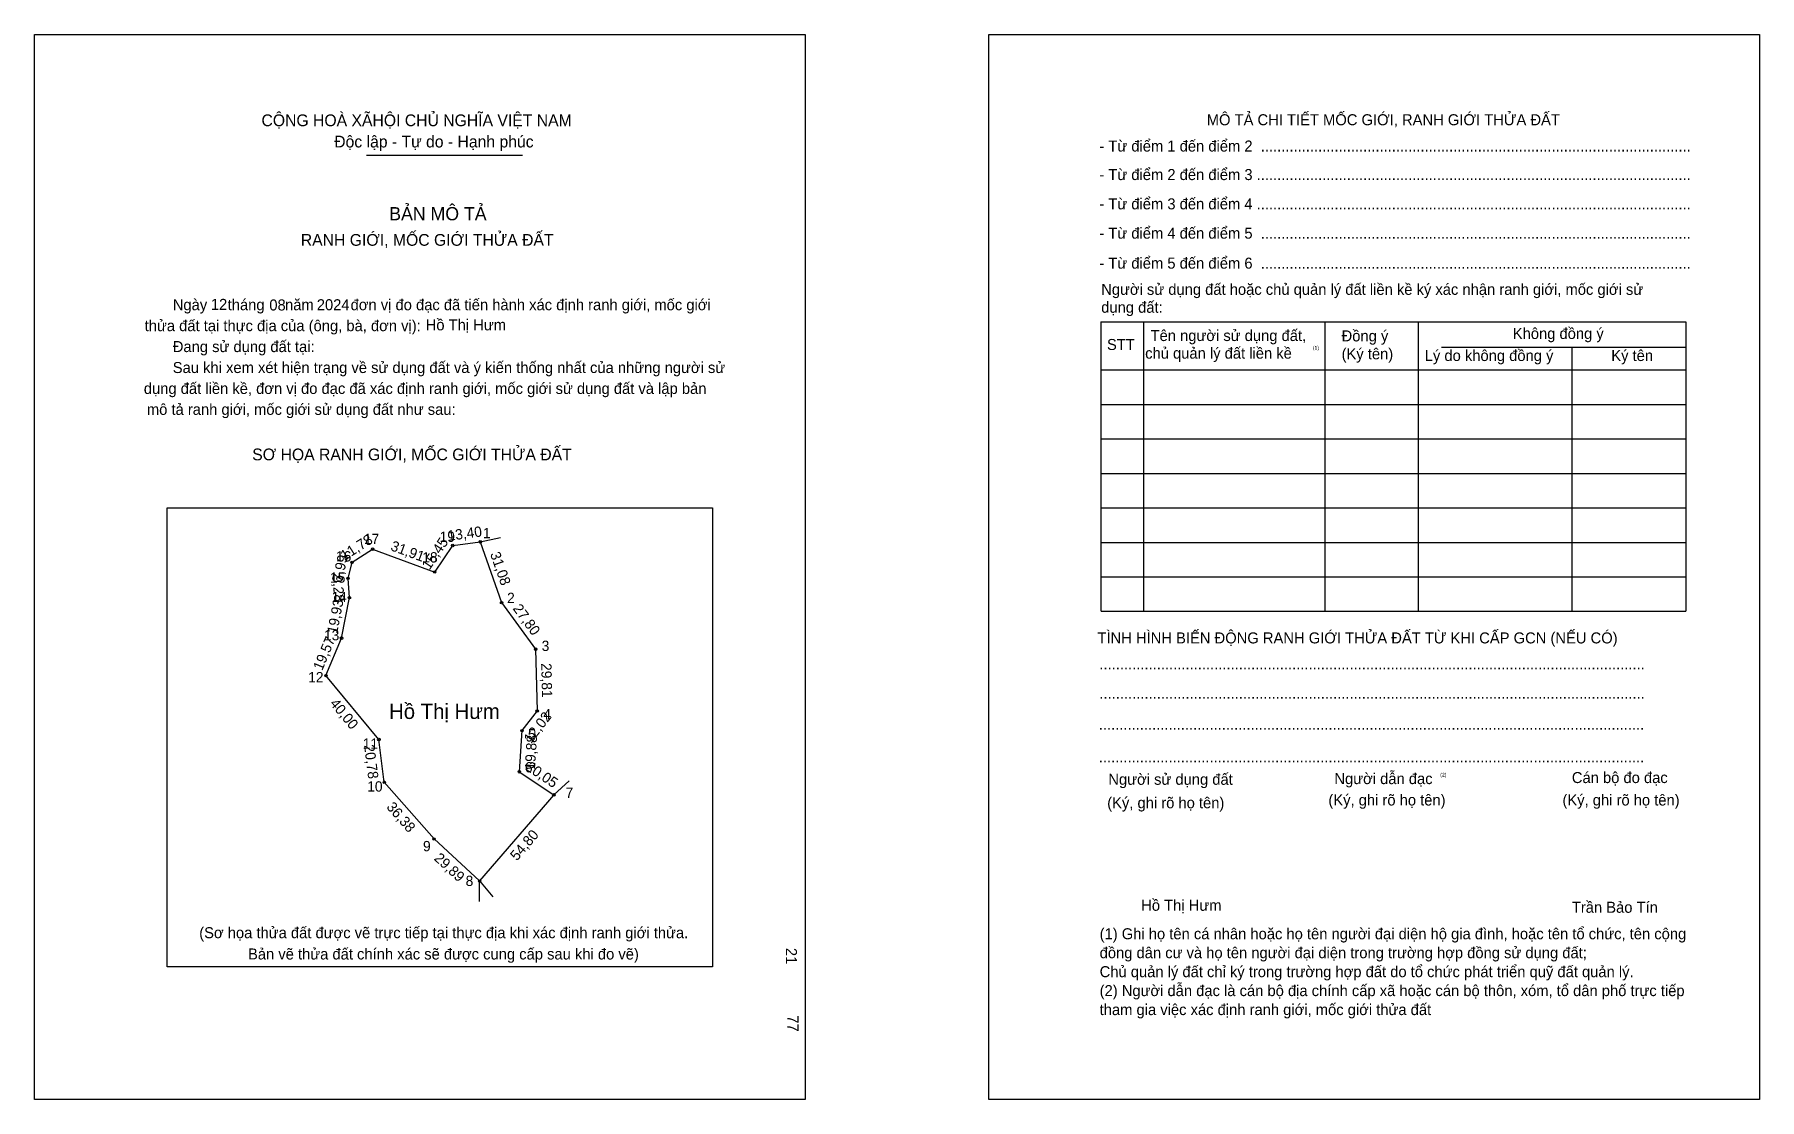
# Model space of a CAD drawing. Extents: x 547812 to 548643, y 1824529 to 1825043.
import ezdxf

# ---------------------------------------------------------------- set-up
doc = ezdxf.new("R2010")
doc.units = 0
for name, color, linetype in [('bmtKhungInTrang1', 7, 'Continuous'), ('bmtKhungInTrang2', 7, 'Continuous'), ('bmtNoiDung', 7, 'Continuous'), ('bmtTemplate', 7, 'Continuous'), ('CanhThua', 7, 'Continuous'), ('ChieuDaiCanhThua', 7, 'Continuous'), ('MocDinhThua', 7, 'Continuous'), ('RauThua', 7, 'Continuous'), ('SoHieuDinhThua', 7, 'Continuous'), ('TenChuSuDung', 7, 'Continuous')]:
    doc.layers.add(name, color=color, linetype=linetype)

msp = doc.modelspace()

# ---------------------------------------------------------------- linework, layer by layer
at = {"layer": 'bmtKhungInTrang1'}
msp.add_lwpolyline([(547811.64, 1825042.98), (548183.1, 1825042.98), (548183.1, 1824529.2), (547811.64, 1824529.2)], close=True, dxfattribs=at)
at = {"layer": 'bmtKhungInTrang2'}
msp.add_lwpolyline([(548271.68, 1825042.98), (548643.15, 1825042.98), (548643.15, 1824529.2), (548271.68, 1824529.2)], close=True, dxfattribs=at)
at = {"layer": 'bmtTemplate'}
for p, q in [((547971.72, 1824984.75), (548046.83, 1824984.75)), ((548346.2, 1824904.4), (548346.2, 1824764.73)), ((548433.59, 1824904.4), (548433.59, 1824764.73)), ((548478.54, 1824904.57), (548478.54, 1824764.73)), ((548607.58, 1824904.4), (548607.58, 1824764.73)), ((548489.94, 1824892.09), (548607.58, 1824892.09)), ((548325.83, 1824881.12), (548607.58, 1824881.12)), ((548325.83, 1824864.49), (548607.58, 1824864.49)), ((548325.83, 1824847.87), (548607.58, 1824847.87)), ((548325.83, 1824831.24), (548607.58, 1824831.24)), ((548325.83, 1824814.61), (548607.58, 1824814.61)), ((548325.83, 1824797.98), (548607.58, 1824797.98)), ((548325.83, 1824781.35), (548607.58, 1824781.35)), ((548325.83, 1824764.73), (548607.58, 1824764.73))]:
    msp.add_line(p, q, dxfattribs=at)
for points in [[(548325.65, 1824904.4), (548607.58, 1824904.4)], [(548325.65, 1824904.4), (548325.65, 1824764.73)], [(548552.74, 1824891.93), (548552.74, 1824764.73)]]:
    msp.add_lwpolyline(points, dxfattribs=at)
msp.add_lwpolyline([(547875.55, 1824593.19), (547875.55, 1824814.59), (548138.39, 1824814.59), (548138.39, 1824593.19)], close=True, dxfattribs=at)
at = {"layer": 'CanhThua'}
for p, q in [((548004.57, 1824783.65), (548013.22, 1824796.45)), ((548013.22, 1824796.45), (548026.51, 1824798.22)), ((548026.51, 1824798.22), (548036.78, 1824768.89)), ((547962.79, 1824780.58), (547964.71, 1824788.34)), ((547964.71, 1824788.34), (547974.63, 1824794.68)), ((547974.63, 1824794.68), (548004.57, 1824783.65)), ((547963.46, 1824771.32), (547962.79, 1824780.58)), ((547959.65, 1824751.76), (547963.46, 1824771.32)), ((548036.78, 1824768.89), (548053.19, 1824746.45)), ((547952.14, 1824733.69), (547959.65, 1824751.76)), ((548053.19, 1824746.45), (548053.96, 1824716.65)), ((547977.65, 1824702.88), (547952.14, 1824733.69)), ((548053.96, 1824716.65), (548046.61, 1824707.14)), ((548046.61, 1824707.14), (548045.34, 1824687.3)), ((547980.24, 1824682.26), (547977.65, 1824702.88)), ((548045.34, 1824687.3), (548062, 1824676.15)), ((548004.24, 1824654.92), (547980.24, 1824682.26)), ((548062, 1824676.15), (548026.21, 1824634.65)), ((548026.21, 1824634.65), (548004.24, 1824654.92))]:
    msp.add_line(p, q, dxfattribs=at)
at = {"layer": 'MocDinhThua'}
for centre in [(547974.63, 1824794.68), (548013.22, 1824796.45), (548026.51, 1824798.22), (547964.71, 1824788.34), (547962.79, 1824780.58), (548004.57, 1824783.65), (547963.46, 1824771.32), (548036.78, 1824768.89), (547959.65, 1824751.76), (548053.19, 1824746.45), (547952.14, 1824733.69), (548053.96, 1824716.65), (547977.65, 1824702.88), (548046.61, 1824707.14), (548045.34, 1824687.3), (547980.24, 1824682.26), (548062, 1824676.15), (548004.24, 1824654.92), (548026.21, 1824634.65)]:
    msp.add_circle(centre, 0.597, dxfattribs=at)
at = {"layer": 'RauThua'}
for p, q in [((548026.51, 1824798.22), (548036.32, 1824800.29)), ((548062, 1824676.15), (548069.3, 1824682.86)), ((548026.21, 1824624.74), (548026.21, 1824634.65)), ((548026.21, 1824634.65), (548032.57, 1824627.04))]:
    msp.add_line(p, q, dxfattribs=at)

# ---------------------------------------------------------------- texts
at = {"layer": 'bmtNoiDung'}
for s, p in [('12', (547896.64, 1824910.12)), ('08', (547924.83, 1824909.83)), ('2024', (547947.7, 1824909.94)), ('Hồ Thị Hưm', (548000.2, 1824900.24)), ('Hồ Thị Hưm', (548345.1, 1824620.25))]:
    msp.add_text(s, height=5.315, dxfattribs=at).set_placement(p)
for s, p in [('21', (548173.85, 1824602.33)), ('77', (548174.61, 1824569.81))]:
    msp.add_text(s, height=5.315, rotation=270, dxfattribs=at).set_placement(p)
at = {"layer": 'bmtTemplate'}
for s, height, p in [('CỘNG HOÀ XÃHỘI CHỦ NGHĨA VIỆT NAM', 5.6693, (547921.06, 1824998.73)), ('MÔ TẢ CHI TIẾT MỐC GIỚI, RANH GIỚI THỬA ĐẤT', 5.3129, (548376.71, 1824999.18)), ('Độc lập - Tự do - Hạnh phúc', 5.6693, (547956.12, 1824988.47)), ('- Từ điểm 1 đến điểm 2  .........................................................................................................', 5.31292, (548324.93, 1824986.51)), ('- Từ điểm 2 đến điểm 3 ..........................................................................................................', 5.31292, (548324.93, 1824972.74)), ('BẢN MÔ TẢ', 6.378, (547982.65, 1824953.34)), ('- Từ điểm 3 đến điểm 4 ..........................................................................................................', 5.31292, (548324.93, 1824958.61)), ('RANH GIỚI, MỐC GIỚI THỬA ĐẤT', 5.6693, (547940.01, 1824941.04)), ('- Từ điểm 4 đến điểm 5  .........................................................................................................', 5.31292, (548324.93, 1824944.48)), ('- Từ điểm 5 đến điểm 6  .........................................................................................................', 5.31292, (548324.93, 1824930.01)), ('Người sử dụng đất hoặc chủ quản lý đất liền kề ký xác nhận ranh giới, mốc giới sử', 5.3129, (548325.83, 1824917.37)), ('Ngày     tháng     năm         đơn vị đo đạc đã tiến hành xác định ranh giới, mốc giới ', 5.3149, (547878.29, 1824909.95)), ('dụng đất:', 5.313, (548325.83, 1824908.73)), ('thửa đất tại thực địa của (ông, bà, đơn vị):', 5.3149, (547864.74, 1824899.85)), ('Đang sử dụng đất tại:', 5.3149, (547878.29, 1824889.76)), ('STT', 5.313, (548328.61, 1824890.77)), ('Tên người sử dụng đất,', 5.3129, (548349.63, 1824895.09)), ('Đồng ý', 5.313, (548441.71, 1824894.92)), ('Không đồng ý', 5.3129, (548524.22, 1824896.09)), ('chủ quản lý đất liền kề', 5.3129, (548347.02, 1824886.59)), ('(1)', 1.772, (548427.83, 1824890.96)), ('(Ký tên)', 5.313, (548441.71, 1824886.28)), ('Lý do không đồng ý', 5.3129, (548481.79, 1824885.45)), ('Ký tên', 5.313, (548571.7, 1824885.45)), ('Sau khi xem xét hiện trạng về sử dụng đất và ý kiến thống nhất của những người sử ', 5.3149, (547878.29, 1824879.66)), ('dụng đất liền kề, đơn vị đo đạc đã xác định ranh giới, mốc giới sử dụng đất và lập bản', 5.3149, (547864.34, 1824869.57)), ('mô tả ranh giới, mốc giới sử dụng đất như sau:', 5.3149, (547865.81, 1824859.48)), ('SƠ HỌA RANH GIỚI, MỐC GIỚI THỬA ĐẤT', 5.6693, (547916.59, 1824837.55)), ('TÌNH HÌNH BIẾN ĐỘNG RANH GIỚI THỬA ĐẤT TỪ KHI CẤP GCN (NẾU CÓ)', 5.3129, (548324.03, 1824749.22)), ('.....................................................................................................................................', 5.32089, (548324.93, 1824736.72)), ('.....................................................................................................................................', 5.32089, (548324.93, 1824722.58)), ('.....................................................................................................................................', 5.32089, (548324.66, 1824707.62)), ('.....................................................................................................................................', 5.32089, (548324.66, 1824691.82)), ('Người sử dụng đất', 5.3129, (548329.26, 1824681.02)), ('Người dẫn đạc', 5.3129, (548438.23, 1824681.35)), ('(2)', 1.772, (548489.26, 1824685.01)), ('Cán bộ đo đạc', 5.3129, (548552.69, 1824681.85)), ('(Ký, ghi rõ họ tên)', 5.3129, (548328.72, 1824669.71)), ('(Ký, ghi rõ họ tên)', 5.3129, (548435.34, 1824671.04)), ('(Ký, ghi rõ họ tên)', 5.3129, (548548.17, 1824671.04)), ('Trần Bảo Tín', 5.3129, (548552.69, 1824619.29)), ('(Sơ họa thửa đất được vẽ trực tiếp tại thực địa khi xác định ranh giới thửa.', 5.3149, (547891.05, 1824607.02)), ('(1) Ghi họ tên cá nhân hoặc họ tên người đại diện hộ gia đình, hoặc tên tổ chức, tên cộng', 5.3129, (548325.08, 1824606.51)), ('Bản vẽ thửa đất chính xác sẽ được cung cấp sau khi đo vẽ)', 5.3149, (547914.55, 1824596.75)), ('đồng dân cư và họ tên người đại diện trong trường hợp đồng sử dụng đất;', 5.3129, (548325.08, 1824597.37)), ('Chủ quản lý đất chỉ ký trong trường hợp đất do tổ chức phát triển quỹ đất quản lý.', 5.3129, (548325.08, 1824588.22)), ('(2) Người dẫn đạc là cán bộ địa chính cấp xã hoặc cán bộ thôn, xóm, tổ dân phố trực tiếp', 5.3129, (548325.08, 1824579.08)), ('tham gia việc xác định ranh giới, mốc giới thửa đất', 5.3129, (548325.08, 1824569.93))]:
    msp.add_text(s, height=height, dxfattribs=at).set_placement(p)
at = {"layer": 'ChieuDaiCanhThua'}
for s, rotation, p in [('13,40', 7.60171, (548011.09, 1824798.67)), ('11,78', 32.59762, (547961.14, 1824789.01)), ('31,91', 339.76698, (547982.91, 1824794.28)), ('15,45', 55.94891, (548002.05, 1824784.36)), ('7,99', 76.12722, (547959.75, 1824778.64)), ('31,08', 289.30475, (548031.17, 1824792.43)), ('9,28', 274.16524, (547955.21, 1824781.99)), ('19,93', 78.96918, (547957.49, 1824753.65)), ('27,80', 306.17893, (548041.96, 1824766.02)), ('19,57', 67.43485, (547950.33, 1824735.8)), ('29,81', 271.47053, (548055.85, 1824739.66)), ('40,00', 309.62089, (547953.72, 1824720.09)), ('12,02', 52.33868, (548050.99, 1824700.61)), ('19,88', 86.33487, (548052.87, 1824688.23)), ('20,78', 277.18077, (547970.48, 1824700.11)), ('20,05', 326.21163, (548047.95, 1824688.54)), ('36,38', 311.27126, (547981.01, 1824670.09)), ('54,80', 49.22725, (548044.19, 1824644.07)), ('29,89', 317.29917, (548003.9, 1824645.09))]:
    msp.add_text(s, height=4.972, rotation=rotation, dxfattribs=at).set_placement(p)
at = {"layer": 'SoHieuDinhThua'}
for s, height, p in [('19', 4.972, (548006.9, 1824798.19)), ('1', 4.97, (548027.82, 1824799.97)), ('17', 4.972, (547970.39, 1824797.14)), ('16', 4.972, (547956.96, 1824788.75)), ('18', 4.972, (547998.58, 1824788.26)), ('15', 4.972, (547954.11, 1824778.51)), ('14', 4.972, (547954.81, 1824769.13)), ('2', 4.97, (548039.44, 1824768.72)), ('13', 4.972, (547951.19, 1824750.71)), ('3', 4.97, (548056.12, 1824745.57)), ('12', 4.972, (547943.55, 1824730.46)), ('4', 4.97, (548056.92, 1824712.62)), ('5', 4.97, (548049.47, 1824702.9)), ('11', 4.972, (547969.86, 1824698.42)), ('6', 4.97, (548048.03, 1824687.01)), ('10', 4.972, (547972.02, 1824677.74)), ('7', 4.97, (548067.62, 1824674.67)), ('9', 4.97, (547998.91, 1824648.96)), ('8', 4.97, (548019.46, 1824632.2))]:
    msp.add_text(s, height=height, dxfattribs=at).set_placement(p)
at = {"layer": 'TenChuSuDung'}
msp.add_text('Hồ Thị Hưm', height=7.326, dxfattribs=at).set_placement((547982.56, 1824712.78))

doc.saveas('drawing.dxf')
